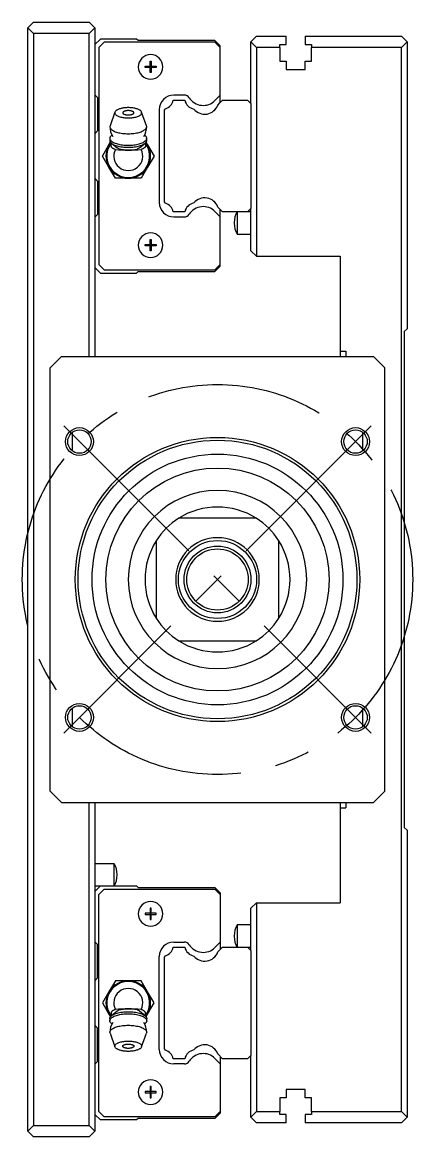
# Model space of a CAD drawing. Extents: x -10 to 944, y -339 to 120.
# Drawn here: x 873.9 to 943.9, y -100 to 100 of the extents above; entities that cross this region are included whole.
import ezdxf

# ---------------------------------------------------------------- set-up
doc = ezdxf.new("R2010")
doc.units = 0
doc.linetypes.add('CENTER', pattern=[50.8, 31.75, -6.35, 6.35, -6.35])
doc.layers.get('0').update_dxf_attribs({"linetype": 'CONTINUOUS'})
doc.layers.add('CENTER', color=1, linetype='CENTER')

msp = doc.modelspace()

# ---------------------------------------------------------------- linework, layer by layer
at = {"color": 7, "linetype": 'CONTINUOUS'}
for p, q in [((875.91, 100), (874.91, 99)), ((875.91, 100), (885.91, 100)), ((886.91, 99), (885.91, 100)), ((874.91, -99), (874.91, 99)), ((874.91, 99), (875.91, 98)), ((885.91, 98), (875.91, 98)), ((875.91, 98), (875.91, -98)), ((885.91, 98), (886.91, 99)), ((885.91, 40), (885.91, 98)), ((886.91, 99), (886.91, 40)), ((887.91, 97), (886.91, 96)), ((888.61, 96.45), (887.61, 95.45)), ((894.41, 97), (887.91, 97)), ((908.41, 96.45), (888.61, 96.45)), ((894.66, 96.75), (894.41, 97)), ((908.41, 96.75), (894.66, 96.75)), ((909.41, 95.75), (908.41, 96.75)), ((909.41, 95.45), (908.41, 96.45)), ((914.91, 96.5), (915.91, 97.5)), ((914.91, 85.4), (914.91, 96.5)), ((915.91, 95.5), (914.91, 96.5)), ((915.91, 97.5), (921.21, 97.5)), ((920.06, 96), (921.21, 96)), ((920.06, 95.5), (920.06, 96)), ((921.21, 96), (921.21, 97.5)), ((924.61, 97.5), (941.91, 97.5)), ((924.61, 97.5), (924.61, 96)), ((924.61, 96), (925.76, 96)), ((925.76, 96), (925.76, 95.5)), ((941.91, 97.5), (942.91, 96.5)), ((942.91, 96.5), (941.91, 95.5)), ((942.91, 96.5), (942.91, 45)), ((887.61, 95.45), (887.61, 56.55)), ((909.41, 95.45), (909.41, 95.75)), ((909.41, 86.92), (909.41, 95.45)), ((915.91, 95.5), (915.91, 58)), ((920.06, 95.5), (915.91, 95.5)), ((920.06, 95.5), (920.06, 93)), ((925.76, 93), (925.76, 95.5)), ((941.91, 95.5), (925.76, 95.5)), ((941.91, -95.5), (941.91, 95.5)), ((895.91, 92.1), (896.81, 92.1)), ((895.91, 91.9), (895.91, 92.1)), ((896.81, 92.1), (896.81, 93)), ((896.81, 93), (897.01, 93)), ((896.81, 92.1), (896.91, 92)), ((897.01, 92.1), (896.91, 92)), ((897.01, 93), (897.01, 92.1)), ((897.01, 92.1), (897.91, 92.1)), ((897.91, 92.1), (897.91, 91.9)), ((920.06, 93), (921.21, 93)), ((921.21, 93), (921.21, 91.5)), ((924.61, 93), (925.76, 93)), ((924.61, 91.5), (924.61, 93)), ((896.81, 91.9), (895.91, 91.9)), ((896.81, 91.9), (896.91, 92)), ((896.81, 91), (896.81, 91.9)), ((897.01, 91), (896.81, 91)), ((897.01, 91.9), (896.91, 92)), ((897.01, 91.9), (897.01, 91)), ((897.91, 91.9), (897.01, 91.9)), ((921.21, 91.5), (924.61, 91.5)), ((886.91, 87), (887.41, 86.5)), ((887.41, 86.5), (887.41, 80.5)), ((900.97, 86), (903.05, 86)), ((902.99, 86.93), (901.08, 86.93)), ((909.41, 86.92), (908.45, 85.95)), ((909.41, 85.6), (909.41, 86.92)), ((909.41, 85.6), (909.81, 86)), ((909.81, 86), (914.31, 86)), ((914.31, 86), (914.91, 85.4)), ((890.6, 84.02), (890.56, 83.95)), ((890.66, 84.08), (890.6, 84.02)), ((890.72, 84.14), (890.66, 84.08)), ((890.8, 84.2), (890.72, 84.14)), ((890.89, 84.25), (890.8, 84.2)), ((890.98, 84.31), (890.89, 84.25)), ((891.09, 84.36), (890.98, 84.31)), ((891.21, 84.41), (891.09, 84.36)), ((891.33, 84.45), (891.21, 84.41)), ((891.47, 84.49), (891.33, 84.45)), ((891.61, 84.53), (891.47, 84.49)), ((891.76, 84.57), (891.61, 84.53)), ((891.91, 84.6), (891.76, 84.57)), ((892.07, 84.62), (891.91, 84.6)), ((892.23, 84.64), (892.07, 84.62)), ((892.14, 84.01), (892.09, 83.98)), ((892.2, 84.03), (892.14, 84.01)), ((892.27, 84.05), (892.2, 84.03)), ((892.4, 84.66), (892.23, 84.64)), ((892.34, 84.07), (892.27, 84.05)), ((892.41, 84.09), (892.34, 84.07)), ((892.57, 84.67), (892.4, 84.66)), ((892.49, 84.11), (892.41, 84.09)), ((892.57, 84.12), (892.49, 84.11)), ((892.74, 84.68), (892.57, 84.67)), ((892.65, 84.13), (892.57, 84.12)), ((892.74, 84.14), (892.65, 84.13)), ((892.91, 84.68), (892.74, 84.68)), ((892.82, 84.14), (892.74, 84.14)), ((892.91, 84.14), (892.82, 84.14)), ((893.08, 84.68), (892.91, 84.68)), ((893, 84.14), (892.91, 84.14)), ((893.08, 84.14), (893, 84.14)), ((893.25, 84.67), (893.08, 84.68)), ((893.17, 84.13), (893.08, 84.14)), ((893.25, 84.12), (893.17, 84.13)), ((893.42, 84.66), (893.25, 84.67)), ((893.33, 84.11), (893.25, 84.12)), ((893.41, 84.09), (893.33, 84.11)), ((893.48, 84.07), (893.41, 84.09)), ((893.59, 84.64), (893.42, 84.66)), ((893.55, 84.05), (893.48, 84.07)), ((893.62, 84.03), (893.55, 84.05)), ((893.75, 84.62), (893.59, 84.64)), ((893.68, 84.01), (893.62, 84.03)), ((893.73, 83.98), (893.68, 84.01)), ((893.91, 84.6), (893.75, 84.62)), ((894.06, 84.57), (893.91, 84.6)), ((894.21, 84.53), (894.06, 84.57)), ((894.35, 84.49), (894.21, 84.53)), ((894.49, 84.45), (894.35, 84.49)), ((894.61, 84.41), (894.49, 84.45)), ((894.73, 84.36), (894.61, 84.41)), ((894.84, 84.31), (894.73, 84.36)), ((894.93, 84.25), (894.84, 84.31)), ((895.02, 84.2), (894.93, 84.25)), ((895.1, 84.14), (895.02, 84.2)), ((895.16, 84.08), (895.1, 84.14)), ((895.22, 84.02), (895.16, 84.08)), ((895.26, 83.95), (895.22, 84.02)), ((898.48, 84.33), (898.48, 67.67)), ((899.41, 84.2), (899.57, 84.48)), ((899.41, 67.8), (899.41, 84.2)), ((908.96, 85.15), (909.41, 85.6)), ((914.91, 85.4), (914.91, 66.6)), ((890.53, 83.89), (889.64, 81.44)), ((890.53, 83.89), (890.51, 83.81)), ((890.51, 83.81), (890.51, 83.73)), ((890.51, 83.73), (890.53, 83.65)), ((890.56, 83.95), (890.53, 83.89)), ((890.53, 83.65), (890.56, 83.58)), ((890.56, 83.58), (890.61, 83.5)), ((890.61, 83.5), (890.68, 83.42)), ((890.68, 83.42), (890.76, 83.35)), ((890.76, 83.35), (890.86, 83.28)), ((890.86, 83.28), (890.97, 83.22)), ((890.97, 83.22), (891.1, 83.16)), ((891.1, 83.16), (891.24, 83.1)), ((891.24, 83.1), (891.39, 83.05)), ((891.39, 83.05), (891.56, 83)), ((891.56, 83), (891.73, 82.96)), ((891.73, 82.96), (891.92, 82.92)), ((891.93, 83.83), (891.91, 83.79)), ((891.91, 83.79), (891.91, 83.76)), ((891.91, 83.76), (891.91, 83.73)), ((891.91, 83.73), (891.93, 83.69)), ((891.92, 82.92), (892.11, 82.9)), ((891.94, 83.86), (891.93, 83.83)), ((891.93, 83.69), (891.94, 83.66)), ((891.97, 83.89), (891.94, 83.86)), ((891.94, 83.66), (891.97, 83.63)), ((892, 83.92), (891.97, 83.89)), ((891.97, 83.63), (892, 83.6)), ((892.04, 83.95), (892, 83.92)), ((892, 83.6), (892.04, 83.57)), ((892.09, 83.98), (892.04, 83.95)), ((892.04, 83.57), (892.09, 83.54)), ((892.09, 83.54), (892.14, 83.51)), ((892.11, 82.9), (892.3, 82.87)), ((892.14, 83.51), (892.2, 83.49)), ((892.2, 83.49), (892.27, 83.47)), ((892.27, 83.47), (892.34, 83.45)), ((892.3, 82.87), (892.5, 82.86)), ((892.34, 83.45), (892.41, 83.43)), ((892.41, 83.43), (892.49, 83.41)), ((892.49, 83.41), (892.57, 83.4)), ((892.5, 82.86), (892.71, 82.85)), ((892.57, 83.4), (892.65, 83.39)), ((892.65, 83.39), (892.74, 83.38)), ((892.71, 82.85), (892.91, 82.84)), ((892.74, 83.38), (892.82, 83.38)), ((892.82, 83.38), (892.91, 83.38)), ((892.91, 83.38), (893, 83.38)), ((892.91, 82.84), (893.11, 82.85)), ((893, 83.38), (893.08, 83.38)), ((893.08, 83.38), (893.17, 83.39)), ((893.11, 82.85), (893.32, 82.86)), ((893.17, 83.39), (893.25, 83.4)), ((893.25, 83.4), (893.33, 83.41)), ((893.32, 82.86), (893.52, 82.87)), ((893.33, 83.41), (893.41, 83.43)), ((893.41, 83.43), (893.48, 83.45)), ((893.48, 83.45), (893.55, 83.47)), ((893.52, 82.87), (893.71, 82.9)), ((893.55, 83.47), (893.62, 83.49)), ((893.62, 83.49), (893.68, 83.51)), ((893.68, 83.51), (893.73, 83.54)), ((893.71, 82.9), (893.9, 82.92)), ((893.78, 83.95), (893.73, 83.98)), ((893.73, 83.54), (893.78, 83.57)), ((893.82, 83.92), (893.78, 83.95)), ((893.78, 83.57), (893.82, 83.6)), ((893.85, 83.89), (893.82, 83.92)), ((893.82, 83.6), (893.85, 83.63)), ((893.88, 83.86), (893.85, 83.89)), ((893.85, 83.63), (893.88, 83.66)), ((893.89, 83.83), (893.88, 83.86)), ((893.88, 83.66), (893.89, 83.69)), ((893.91, 83.79), (893.89, 83.83)), ((893.89, 83.69), (893.91, 83.73)), ((893.9, 82.92), (894.09, 82.96)), ((893.91, 83.76), (893.91, 83.79)), ((893.91, 83.73), (893.91, 83.76)), ((894.09, 82.96), (894.26, 83)), ((894.26, 83), (894.43, 83.05)), ((894.43, 83.05), (894.58, 83.1)), ((894.58, 83.1), (894.72, 83.16)), ((894.72, 83.16), (894.85, 83.22)), ((894.85, 83.22), (894.96, 83.28)), ((894.96, 83.28), (895.06, 83.35)), ((895.06, 83.35), (895.14, 83.42)), ((895.14, 83.42), (895.21, 83.5)), ((895.21, 83.5), (895.26, 83.58)), ((895.29, 83.89), (895.26, 83.95)), ((895.26, 83.58), (895.29, 83.65)), ((895.31, 83.81), (895.29, 83.89)), ((896.18, 81.44), (895.29, 83.89)), ((895.29, 83.65), (895.31, 83.73)), ((895.31, 83.73), (895.31, 83.81)), ((887.41, 80.5), (886.91, 80)), ((889.64, 81.44), (889.61, 81.27)), ((889.61, 81.27), (889.62, 81.17)), ((889.62, 81.17), (889.65, 81.07)), ((889.65, 81.07), (889.7, 80.97)), ((889.7, 80.97), (889.77, 80.88)), ((889.77, 80.88), (889.86, 80.78)), ((889.86, 80.78), (889.97, 80.69)), ((889.97, 80.69), (890.1, 80.61)), ((890.1, 80.61), (890.24, 80.52)), ((890.24, 80.52), (890.4, 80.45)), ((890.4, 80.45), (890.58, 80.37)), ((890.58, 80.37), (890.77, 80.31)), ((890.77, 80.31), (890.97, 80.24)), ((890.97, 80.24), (891.19, 80.19)), ((891.19, 80.19), (891.41, 80.14)), ((891.41, 80.14), (891.65, 80.1)), ((891.65, 80.1), (891.89, 80.07)), ((891.89, 80.07), (892.14, 80.04)), ((892.14, 80.04), (892.39, 80.02)), ((892.39, 80.02), (892.65, 80.01)), ((892.65, 80.01), (892.91, 80)), ((892.91, 80), (893.17, 80.01)), ((893.17, 80.01), (893.43, 80.02)), ((893.43, 80.02), (893.68, 80.04)), ((893.68, 80.04), (893.93, 80.07)), ((893.93, 80.07), (894.17, 80.1)), ((894.17, 80.1), (894.41, 80.14)), ((894.41, 80.14), (894.63, 80.19)), ((894.63, 80.19), (894.85, 80.24)), ((894.85, 80.24), (895.05, 80.31)), ((895.05, 80.31), (895.24, 80.37)), ((895.24, 80.37), (895.42, 80.45)), ((895.42, 80.45), (895.58, 80.52)), ((895.58, 80.52), (895.72, 80.61)), ((895.72, 80.61), (895.85, 80.69)), ((895.85, 80.69), (895.96, 80.78)), ((895.96, 80.78), (896.05, 80.88)), ((896.05, 80.88), (896.12, 80.97)), ((896.12, 80.97), (896.17, 81.07)), ((896.17, 81.07), (896.2, 81.17)), ((896.21, 81.27), (896.18, 81.44)), ((896.2, 81.17), (896.21, 81.27)), ((889.45, 78), (889.73, 78.49)), ((889.63, 79.33), (889.61, 79.26)), ((889.61, 79.26), (889.61, 79.19)), ((889.61, 79.19), (889.62, 79.09)), ((889.61, 79.19), (889.61, 78.82)), ((889.61, 78.82), (889.61, 78.75)), ((889.61, 78.75), (889.63, 78.69)), ((889.62, 79.09), (889.65, 78.99)), ((889.65, 79.39), (889.63, 79.33)), ((889.63, 78.69), (889.65, 78.62)), ((889.68, 79.46), (889.65, 79.39)), ((889.65, 78.99), (889.7, 78.9)), ((889.65, 78.62), (889.68, 78.55)), ((889.73, 79.52), (889.68, 79.46)), ((889.68, 78.55), (889.73, 78.49)), ((889.7, 78.9), (889.77, 78.8)), ((889.78, 79.59), (889.73, 79.52)), ((889.73, 78.49), (889.78, 78.42)), ((889.77, 78.8), (889.86, 78.71)), ((889.84, 79.65), (889.78, 79.59)), ((889.78, 78.42), (889.84, 78.36)), ((889.82, 77.98), (889.83, 78.05)), ((889.83, 78.05), (889.85, 78.12)), ((889.91, 79.71), (889.84, 79.65)), ((889.84, 78.36), (889.91, 78.3)), ((889.85, 78.12), (889.87, 78.2)), ((889.86, 78.71), (889.97, 78.62)), ((889.87, 78.2), (889.9, 78.27)), ((889.9, 78.27), (889.91, 78.29)), ((889.97, 79.77), (889.91, 79.71)), ((889.91, 78.3), (890.03, 78.21)), ((889.91, 78.3), (890.9, 77.46)), ((889.97, 78.62), (890.1, 78.53)), ((890.03, 78.21), (890.17, 78.12)), ((890.1, 78.53), (890.24, 78.45)), ((890.17, 78.12), (890.33, 78.03)), ((890.24, 78.45), (890.4, 78.37)), ((890.33, 78.03), (890.5, 77.96)), ((890.4, 78.37), (890.58, 78.3)), ((890.58, 78.3), (890.77, 78.23)), ((890.77, 78.23), (890.97, 78.17)), ((890.97, 78.17), (891.19, 78.11)), ((891.19, 78.11), (891.41, 78.07)), ((891.41, 78.07), (891.65, 78.02)), ((891.65, 78.02), (891.89, 77.99)), ((893.93, 77.99), (894.17, 78.02)), ((894.17, 78.02), (894.41, 78.07)), ((894.41, 78.07), (894.63, 78.11)), ((894.63, 78.11), (894.85, 78.17)), ((894.85, 78.17), (895.05, 78.23)), ((894.92, 77.46), (895.91, 78.3)), ((895.05, 78.23), (895.24, 78.3)), ((895.24, 78.3), (895.42, 78.37)), ((895.32, 77.96), (895.49, 78.03)), ((895.42, 78.37), (895.58, 78.45)), ((895.49, 78.03), (895.65, 78.12)), ((895.58, 78.45), (895.72, 78.53)), ((895.65, 78.12), (895.79, 78.21)), ((895.72, 78.53), (895.85, 78.62)), ((895.79, 78.21), (895.91, 78.3)), ((895.91, 79.71), (895.85, 79.77)), ((895.85, 78.62), (895.96, 78.71)), ((895.98, 79.65), (895.91, 79.71)), ((895.91, 78.3), (895.98, 78.36)), ((895.91, 78.29), (895.92, 78.27)), ((895.92, 78.27), (895.95, 78.2)), ((895.95, 78.2), (895.97, 78.12)), ((895.96, 78.71), (896.05, 78.8)), ((895.97, 78.12), (895.99, 78.05)), ((896.04, 79.59), (895.98, 79.65)), ((895.98, 78.36), (896.04, 78.42)), ((895.99, 78.05), (896, 77.98)), ((896.09, 79.52), (896.04, 79.59)), ((896.04, 78.42), (896.09, 78.49)), ((896.05, 78.8), (896.12, 78.9)), ((896.14, 79.46), (896.09, 79.52)), ((896.09, 78.49), (896.14, 78.55)), ((896.09, 78.49), (896.37, 78)), ((896.12, 78.9), (896.17, 78.99)), ((896.17, 79.39), (896.14, 79.46)), ((896.14, 78.55), (896.17, 78.62)), ((896.19, 79.33), (896.17, 79.39)), ((896.17, 78.99), (896.2, 79.09)), ((896.17, 78.62), (896.19, 78.69)), ((896.21, 79.26), (896.19, 79.33)), ((896.19, 78.69), (896.21, 78.75)), ((896.2, 79.09), (896.21, 79.19)), ((896.21, 79.19), (896.21, 79.26)), ((896.21, 78.82), (896.21, 79.19)), ((896.21, 78.75), (896.21, 78.82)), ((888.29, 76), (889.45, 78)), ((889.82, 77.91), (889.82, 77.98)), ((889.83, 77.84), (889.82, 77.91)), ((889.84, 77.78), (889.83, 77.84)), ((889.85, 77.72), (889.84, 77.78)), ((889.88, 77.66), (889.85, 77.72)), ((889.91, 77.61), (889.88, 77.66)), ((889.94, 77.55), (889.91, 77.61)), ((889.99, 77.5), (889.94, 77.55)), ((890.03, 77.46), (889.99, 77.5)), ((890.09, 77.41), (890.03, 77.46)), ((890.15, 77.36), (890.09, 77.41)), ((890.23, 77.32), (890.15, 77.36)), ((890.31, 77.28), (890.23, 77.32)), ((890.4, 77.24), (890.31, 77.28)), ((890.5, 77.21), (890.4, 77.24)), ((890.5, 77.96), (890.7, 77.88)), ((890.59, 77.18), (890.5, 77.21)), ((890.7, 77.88), (890.9, 77.82)), ((890.9, 77.82), (891.12, 77.76)), ((891.07, 77.35), (890.9, 77.46)), ((891.27, 77.27), (891.07, 77.35)), ((891.12, 77.76), (891.36, 77.71)), ((891.36, 77.71), (891.6, 77.66)), ((891.6, 77.66), (891.85, 77.63)), ((891.85, 77.63), (892.11, 77.6)), ((891.89, 77.99), (892.14, 77.96)), ((892.11, 77.6), (892.37, 77.58)), ((892.14, 77.96), (892.39, 77.94)), ((892.37, 77.58), (892.64, 77.56)), ((892.39, 77.94), (892.65, 77.93)), ((892.64, 77.56), (892.91, 77.56)), ((892.65, 77.93), (892.91, 77.93)), ((892.91, 77.93), (893.17, 77.93)), ((892.91, 77.56), (893.18, 77.56)), ((893.17, 77.93), (893.43, 77.94)), ((893.18, 77.56), (893.45, 77.58)), ((893.43, 77.94), (893.68, 77.96)), ((893.45, 77.58), (893.71, 77.6)), ((893.68, 77.96), (893.93, 77.99)), ((893.71, 77.6), (893.97, 77.63)), ((893.97, 77.63), (894.22, 77.66)), ((894.22, 77.66), (894.46, 77.71)), ((894.46, 77.71), (894.7, 77.76)), ((894.69, 77.32), (894.48, 77.25)), ((894.92, 77.46), (894.69, 77.32)), ((894.7, 77.76), (894.92, 77.82)), ((894.92, 77.82), (895.12, 77.88)), ((895.12, 77.88), (895.32, 77.96)), ((895.32, 77.21), (895.23, 77.18)), ((895.42, 77.24), (895.32, 77.21)), ((895.51, 77.28), (895.42, 77.24)), ((895.59, 77.32), (895.51, 77.28)), ((895.66, 77.36), (895.59, 77.32)), ((895.73, 77.41), (895.66, 77.36)), ((895.79, 77.46), (895.73, 77.41)), ((895.83, 77.5), (895.79, 77.46)), ((895.88, 77.55), (895.83, 77.5)), ((895.91, 77.61), (895.88, 77.55)), ((895.94, 77.66), (895.91, 77.61)), ((895.97, 77.72), (895.94, 77.66)), ((895.98, 77.78), (895.97, 77.72)), ((895.99, 77.84), (895.98, 77.78)), ((896, 77.91), (895.99, 77.84)), ((896, 77.98), (896, 77.91)), ((896.37, 78), (897.53, 76)), ((889.45, 74), (888.29, 76)), ((897.53, 76), (896.37, 74)), ((890.6, 72), (889.45, 74)), ((896.37, 74), (895.22, 72)), ((886.91, 72), (887.41, 71.5)), ((887.41, 71.5), (887.41, 65.5)), ((892.91, 72), (890.6, 72)), ((895.22, 72), (892.91, 72)), ((899.57, 67.52), (899.41, 67.8)), ((903.05, 66), (900.97, 66)), ((908.45, 66.05), (909.41, 65.08)), ((909.81, 66), (908.96, 66.85)), ((909.41, 65.08), (909.41, 66.4)), ((914.31, 66), (909.81, 66)), ((912.41, 66), (912.41, 62)), ((914.91, 66.6), (914.31, 66)), ((914.91, 66), (914.31, 66)), ((914.91, 59), (914.91, 66.6)), ((887.41, 65.5), (886.91, 65)), ((901.08, 65.07), (902.99, 65.07)), ((909.41, 56.55), (909.41, 65.08)), ((911.91, 64.06), (911.91, 63.94)), ((912.41, 62), (914.91, 62)), ((895.91, 59.9), (895.91, 60.1)), ((895.91, 60.1), (896.81, 60.1)), ((896.81, 60.1), (896.81, 61)), ((896.81, 61), (897.01, 61)), ((896.81, 60.1), (896.91, 60)), ((897.01, 60.1), (896.91, 60)), ((897.01, 61), (897.01, 60.1)), ((897.01, 60.1), (897.91, 60.1)), ((897.91, 60.1), (897.91, 59.9)), ((896.81, 59.9), (895.91, 59.9)), ((896.81, 59.9), (896.91, 60)), ((896.81, 59), (896.81, 59.9)), ((897.01, 59), (896.81, 59)), ((897.01, 59.9), (896.91, 60)), ((897.91, 59.9), (897.01, 59.9)), ((897.01, 59.9), (897.01, 59)), ((914.91, 59), (915.91, 58)), ((915.91, 58), (930.91, 58)), ((930.91, 58), (930.91, 41)), ((887.61, 56.55), (888.61, 55.55)), ((908.41, 55.55), (909.41, 56.55)), ((908.41, 55.25), (909.41, 56.25)), ((909.41, 56.25), (909.41, 56.55)), ((886.91, 56), (887.91, 55)), ((887.91, 55), (894.41, 55)), ((888.61, 55.55), (908.41, 55.55)), ((894.41, 55), (894.66, 55.25)), ((894.66, 55.25), (908.41, 55.25)), ((942.41, 44.5), (942.91, 45)), ((942.41, 44.5), (942.41, -44.5)), ((880.91, 40), (878.91, 38)), ((880.91, 40), (936.91, 40)), ((930.91, 41), (930.91, 40)), ((930.91, 41), (931.91, 41)), ((931.91, 41), (931.91, 40)), ((938.91, 38), (936.91, 40)), ((878.91, -38), (878.91, 38)), ((938.91, -38), (938.91, 38)), ((882.91, 23.06), (882.91, 26.44)), ((934.91, 26.44), (934.91, 23.06)), ((915.84, 11), (901.98, 11)), ((897.91, 6.93), (897.91, -6.93)), ((919.91, -6.93), (919.91, 6.93)), ((901.98, -11), (915.84, -11)), ((882.91, -26.44), (882.91, -23.06)), ((934.91, -23.06), (934.91, -26.44)), ((878.91, -38), (880.91, -40)), ((936.91, -40), (938.91, -38)), ((880.91, -40), (936.91, -40)), ((885.91, -98), (885.91, -40)), ((886.91, -40), (886.91, -99)), ((930.91, -40), (930.91, -41)), ((931.91, -40), (931.91, -41)), ((930.91, -41), (931.91, -41)), ((930.91, -41), (930.91, -58)), ((942.91, -45), (942.41, -44.5)), ((942.91, -45), (942.91, -96.5)), ((890.41, -51), (886.91, -51)), ((890.41, -53), (890.41, -51)), ((890.41, -55), (890.41, -53)), ((890.91, -53.06), (890.91, -52.94)), ((886.91, -55), (887.91, -55)), ((886.91, -56), (887.91, -55)), ((887.61, -56.55), (888.61, -55.55)), ((887.91, -55), (894.41, -55)), ((888.61, -55.55), (908.41, -55.55)), ((894.41, -55), (894.66, -55.25)), ((894.66, -55.25), (908.41, -55.25)), ((908.41, -55.25), (909.41, -56.25)), ((908.41, -55.55), (909.41, -56.55)), ((887.61, -95.45), (887.61, -56.55)), ((909.41, -56.25), (909.41, -56.55)), ((909.41, -56.55), (909.41, -65.08)), ((915.91, -58), (914.91, -59)), ((915.91, -58), (930.91, -58)), ((915.91, -58), (915.91, -95.5)), ((896.81, -59.9), (895.91, -59.9)), ((895.91, -59.9), (895.91, -60.1)), ((896.81, -59), (896.81, -59.9)), ((897.01, -59), (896.81, -59)), ((896.81, -59.9), (896.91, -60)), ((896.81, -60.1), (896.91, -60)), ((897.01, -59.9), (896.91, -60)), ((897.01, -60.1), (896.91, -60)), ((897.01, -59.9), (897.01, -59)), ((897.91, -59.9), (897.01, -59.9)), ((897.91, -60.1), (897.91, -59.9)), ((914.91, -66.6), (914.91, -59)), ((895.91, -60.1), (896.81, -60.1)), ((896.81, -60.1), (896.81, -61)), ((896.81, -61), (897.01, -61)), ((897.01, -60.1), (897.91, -60.1)), ((897.01, -61), (897.01, -60.1)), ((914.91, -62), (912.41, -62)), ((912.41, -62), (912.41, -66)), ((911.91, -63.94), (911.91, -64.06)), ((887.41, -65.5), (886.91, -65)), ((887.41, -71.5), (887.41, -65.5)), ((900.97, -66), (903.05, -66)), ((901.08, -65.07), (902.99, -65.07)), ((908.45, -66.05), (909.41, -65.08)), ((909.41, -65.08), (909.41, -66.4)), ((909.41, -66.4), (909.81, -66)), ((909.81, -66), (914.31, -66)), ((914.31, -66), (914.91, -66)), ((914.31, -66), (914.91, -66.6)), ((898.48, -84.33), (898.48, -67.67)), ((899.41, -67.8), (899.57, -67.52)), ((899.41, -84.2), (899.41, -67.8)), ((908.96, -66.85), (909.41, -66.4)), ((914.91, -66.6), (914.91, -85.4)), ((886.91, -72), (887.41, -71.5)), ((890.6, -72), (889.45, -74)), ((892.91, -72), (890.6, -72)), ((895.22, -72), (892.91, -72)), ((896.37, -74), (895.22, -72)), ((889.45, -74), (888.29, -76)), ((897.53, -76), (896.37, -74)), ((888.29, -76), (889.45, -78)), ((896.37, -78), (897.53, -76)), ((889.45, -78), (889.73, -78.49)), ((889.83, -77.85), (889.82, -77.91)), ((889.82, -77.91), (889.82, -77.98)), ((889.82, -77.98), (889.83, -78.05)), ((889.84, -77.78), (889.83, -77.85)), ((889.85, -77.72), (889.84, -77.78)), ((889.88, -77.66), (889.85, -77.72)), ((889.91, -77.61), (889.88, -77.66)), ((890.9, -77.46), (889.91, -78.3)), ((889.94, -77.55), (889.91, -77.61)), ((889.98, -77.5), (889.94, -77.55)), ((890.03, -77.46), (889.98, -77.5)), ((890.09, -77.41), (890.03, -77.46)), ((890.15, -77.36), (890.09, -77.41)), ((890.23, -77.32), (890.15, -77.36)), ((890.31, -77.28), (890.23, -77.32)), ((890.4, -77.24), (890.31, -77.28)), ((890.33, -78.03), (890.5, -77.96)), ((890.49, -77.21), (890.4, -77.24)), ((890.59, -77.18), (890.49, -77.21)), ((890.5, -77.96), (890.7, -77.88)), ((890.7, -77.88), (890.9, -77.82)), ((891.02, -77.38), (890.9, -77.46)), ((890.9, -77.82), (891.12, -77.76)), ((891.21, -77.29), (891.02, -77.38)), ((891.12, -77.76), (891.36, -77.71)), ((891.36, -77.71), (891.6, -77.66)), ((891.6, -77.66), (891.85, -77.63)), ((891.65, -78.02), (891.89, -77.99)), ((891.85, -77.63), (892.11, -77.6)), ((891.89, -77.99), (892.14, -77.96)), ((892.11, -77.6), (892.37, -77.58)), ((892.14, -77.96), (892.39, -77.94)), ((892.37, -77.58), (892.64, -77.56)), ((892.39, -77.94), (892.65, -77.93)), ((892.64, -77.56), (892.91, -77.56)), ((892.65, -77.93), (892.91, -77.93)), ((892.91, -77.56), (893.18, -77.56)), ((892.91, -77.93), (893.17, -77.93)), ((893.17, -77.93), (893.43, -77.94)), ((893.18, -77.56), (893.45, -77.58)), ((893.43, -77.94), (893.68, -77.96)), ((893.45, -77.58), (893.71, -77.6)), ((893.68, -77.96), (893.93, -77.99)), ((893.71, -77.6), (893.97, -77.63)), ((893.93, -77.99), (894.17, -78.02)), ((893.97, -77.63), (894.22, -77.66)), ((894.22, -77.66), (894.46, -77.71)), ((894.46, -77.71), (894.7, -77.76)), ((894.74, -77.34), (894.51, -77.26)), ((894.7, -77.76), (894.92, -77.82)), ((894.92, -77.46), (894.74, -77.34)), ((895.91, -78.3), (894.92, -77.46)), ((894.92, -77.82), (895.12, -77.88)), ((895.12, -77.88), (895.32, -77.96)), ((895.33, -77.21), (895.23, -77.18)), ((895.32, -77.96), (895.49, -78.03)), ((895.42, -77.24), (895.33, -77.21)), ((895.51, -77.28), (895.42, -77.24)), ((895.59, -77.32), (895.51, -77.28)), ((895.67, -77.36), (895.59, -77.32)), ((895.73, -77.41), (895.67, -77.36)), ((895.79, -77.46), (895.73, -77.41)), ((895.83, -77.5), (895.79, -77.46)), ((895.88, -77.55), (895.83, -77.5)), ((895.91, -77.61), (895.88, -77.55)), ((895.94, -77.66), (895.91, -77.61)), ((895.97, -77.72), (895.94, -77.66)), ((895.98, -77.78), (895.97, -77.72)), ((895.99, -77.84), (895.98, -77.78)), ((896, -77.91), (895.99, -77.84)), ((895.99, -78.05), (896, -77.98)), ((896, -77.98), (896, -77.91)), ((896.09, -78.49), (896.37, -78)), ((887.41, -80.5), (886.91, -80)), ((889.61, -78.75), (889.63, -78.69)), ((889.61, -78.82), (889.61, -78.75)), ((889.61, -78.82), (889.61, -79.19)), ((889.61, -79.19), (889.62, -79.09)), ((889.61, -79.26), (889.61, -79.19)), ((889.63, -79.33), (889.61, -79.26)), ((889.62, -79.09), (889.65, -78.99)), ((889.63, -78.69), (889.65, -78.62)), ((889.65, -79.39), (889.63, -79.33)), ((889.65, -78.62), (889.68, -78.55)), ((889.65, -78.99), (889.7, -78.9)), ((889.68, -79.46), (889.65, -79.39)), ((889.68, -78.55), (889.73, -78.49)), ((889.73, -79.52), (889.68, -79.46)), ((889.7, -78.9), (889.77, -78.8)), ((889.73, -78.49), (889.78, -78.42)), ((889.78, -79.59), (889.73, -79.52)), ((889.77, -78.8), (889.86, -78.71)), ((889.78, -78.42), (889.84, -78.36)), ((889.84, -79.65), (889.78, -79.59)), ((889.83, -78.05), (889.85, -78.12)), ((889.84, -78.36), (889.91, -78.3)), ((889.91, -79.71), (889.84, -79.65)), ((889.85, -78.12), (889.87, -78.2)), ((889.86, -78.71), (889.97, -78.62)), ((889.87, -78.2), (889.9, -78.27)), ((889.9, -78.27), (889.91, -78.29)), ((889.91, -78.3), (890.03, -78.21)), ((889.91, -79.71), (889.97, -79.77)), ((889.97, -78.62), (890.1, -78.53)), ((890.03, -78.21), (890.17, -78.12)), ((890.1, -78.53), (890.24, -78.45)), ((890.17, -78.12), (890.33, -78.03)), ((890.24, -78.45), (890.4, -78.37)), ((890.4, -78.37), (890.58, -78.3)), ((890.58, -78.3), (890.77, -78.23)), ((890.77, -78.23), (890.97, -78.17)), ((890.97, -78.17), (891.19, -78.11)), ((891.19, -78.11), (891.41, -78.07)), ((891.41, -78.07), (891.65, -78.02)), ((894.17, -78.02), (894.41, -78.07)), ((894.41, -78.07), (894.63, -78.11)), ((894.63, -78.11), (894.85, -78.17)), ((894.85, -78.17), (895.05, -78.23)), ((895.05, -78.23), (895.24, -78.3)), ((895.24, -78.3), (895.42, -78.37)), ((895.42, -78.37), (895.58, -78.45)), ((895.49, -78.03), (895.65, -78.12)), ((895.58, -78.45), (895.72, -78.53)), ((895.65, -78.12), (895.79, -78.21)), ((895.72, -78.53), (895.85, -78.62)), ((895.79, -78.21), (895.91, -78.3)), ((895.85, -78.62), (895.96, -78.71)), ((895.85, -79.77), (895.91, -79.71)), ((895.91, -78.29), (895.92, -78.27)), ((895.91, -78.3), (895.98, -78.36)), ((895.98, -79.65), (895.91, -79.71)), ((895.92, -78.27), (895.95, -78.2)), ((895.95, -78.2), (895.97, -78.12)), ((895.96, -78.71), (896.05, -78.8)), ((895.97, -78.12), (895.99, -78.05)), ((895.98, -78.36), (896.04, -78.42)), ((896.04, -79.59), (895.98, -79.65)), ((896.04, -78.42), (896.09, -78.49)), ((896.09, -79.52), (896.04, -79.59)), ((896.05, -78.8), (896.12, -78.9)), ((896.09, -78.49), (896.14, -78.55)), ((896.14, -79.46), (896.09, -79.52)), ((896.12, -78.9), (896.17, -78.99)), ((896.14, -78.55), (896.17, -78.62)), ((896.17, -79.39), (896.14, -79.46)), ((896.17, -78.62), (896.19, -78.69)), ((896.17, -78.99), (896.2, -79.09)), ((896.19, -79.33), (896.17, -79.39)), ((896.19, -78.69), (896.21, -78.75)), ((896.21, -79.26), (896.19, -79.33)), ((896.2, -79.09), (896.21, -79.19)), ((896.21, -78.75), (896.21, -78.82)), ((896.21, -79.19), (896.21, -78.82)), ((896.21, -79.19), (896.21, -79.26)), ((887.41, -86.5), (887.41, -80.5)), ((889.61, -81.27), (889.62, -81.17)), ((889.64, -81.44), (889.61, -81.27)), ((889.62, -81.17), (889.65, -81.07)), ((889.64, -81.44), (890.53, -83.89)), ((889.65, -81.07), (889.7, -80.97)), ((889.7, -80.97), (889.77, -80.88)), ((889.77, -80.88), (889.86, -80.78)), ((889.86, -80.78), (889.97, -80.69)), ((889.97, -80.69), (890.1, -80.61)), ((890.1, -80.61), (890.24, -80.52)), ((890.24, -80.52), (890.4, -80.45)), ((890.4, -80.45), (890.58, -80.37)), ((890.58, -80.37), (890.77, -80.31)), ((890.77, -80.31), (890.97, -80.24)), ((890.97, -80.24), (891.19, -80.19)), ((891.19, -80.19), (891.41, -80.14)), ((891.41, -80.14), (891.65, -80.1)), ((891.65, -80.1), (891.89, -80.07)), ((891.89, -80.07), (892.14, -80.04)), ((892.14, -80.04), (892.39, -80.02)), ((892.39, -80.02), (892.65, -80.01)), ((892.65, -80.01), (892.91, -80)), ((892.91, -80), (893.17, -80.01)), ((893.17, -80.01), (893.43, -80.02)), ((893.43, -80.02), (893.68, -80.04)), ((893.68, -80.04), (893.93, -80.07)), ((893.93, -80.07), (894.17, -80.1)), ((894.17, -80.1), (894.41, -80.14)), ((894.41, -80.14), (894.63, -80.19)), ((894.63, -80.19), (894.85, -80.24)), ((894.85, -80.24), (895.05, -80.31)), ((895.05, -80.31), (895.24, -80.37)), ((895.24, -80.37), (895.42, -80.45)), ((895.29, -83.89), (896.18, -81.44)), ((895.42, -80.45), (895.58, -80.52)), ((895.58, -80.52), (895.72, -80.61)), ((895.72, -80.61), (895.85, -80.69)), ((895.85, -80.69), (895.96, -80.78)), ((895.96, -80.78), (896.05, -80.88)), ((896.05, -80.88), (896.12, -80.97)), ((896.12, -80.97), (896.17, -81.07)), ((896.17, -81.07), (896.2, -81.17)), ((896.21, -81.3), (896.18, -81.44)), ((896.2, -81.17), (896.21, -81.27)), ((896.21, -81.27), (896.21, -81.3)), ((890.51, -83.73), (890.53, -83.65)), ((890.51, -83.81), (890.51, -83.73)), ((890.53, -83.89), (890.51, -83.81)), ((890.53, -83.65), (890.56, -83.58)), ((890.56, -83.95), (890.53, -83.89)), ((890.56, -83.58), (890.61, -83.5)), ((890.6, -84.02), (890.56, -83.95)), ((890.61, -83.5), (890.68, -83.42)), ((890.68, -83.42), (890.76, -83.35)), ((890.76, -83.35), (890.86, -83.28)), ((890.86, -83.28), (890.97, -83.22)), ((890.97, -83.22), (891.1, -83.16)), ((891.1, -83.16), (891.24, -83.1)), ((891.24, -83.1), (891.39, -83.05)), ((891.39, -83.05), (891.56, -83)), ((891.56, -83), (891.73, -82.96)), ((891.73, -82.96), (891.92, -82.92)), ((891.91, -83.73), (891.93, -83.69)), ((891.91, -83.76), (891.91, -83.73)), ((891.91, -83.79), (891.91, -83.76)), ((891.93, -83.83), (891.91, -83.79)), ((891.92, -82.92), (892.11, -82.9)), ((891.93, -83.69), (891.94, -83.66)), ((891.94, -83.86), (891.93, -83.83)), ((891.94, -83.66), (891.97, -83.63)), ((891.97, -83.89), (891.94, -83.86)), ((891.97, -83.63), (892, -83.6)), ((892, -83.92), (891.97, -83.89)), ((892, -83.6), (892.04, -83.57)), ((892.04, -83.95), (892, -83.92)), ((892.04, -83.57), (892.09, -83.54)), ((892.09, -83.98), (892.04, -83.95)), ((892.09, -83.54), (892.14, -83.51)), ((892.14, -84.01), (892.09, -83.98)), ((892.11, -82.9), (892.3, -82.87)), ((892.14, -83.51), (892.2, -83.49)), ((892.2, -83.49), (892.27, -83.47)), ((892.27, -83.47), (892.34, -83.45)), ((892.3, -82.87), (892.5, -82.86)), ((892.34, -83.45), (892.41, -83.43)), ((892.41, -83.43), (892.49, -83.41)), ((892.49, -83.41), (892.57, -83.4)), ((892.5, -82.86), (892.71, -82.85)), ((892.57, -83.4), (892.65, -83.39)), ((892.65, -83.39), (892.74, -83.38)), ((892.71, -82.85), (892.91, -82.84)), ((892.74, -83.38), (892.82, -83.38)), ((892.82, -83.38), (892.91, -83.38)), ((892.91, -82.84), (893.11, -82.85)), ((892.91, -83.38), (893, -83.38)), ((893, -83.38), (893.08, -83.38)), ((893.08, -83.38), (893.17, -83.39)), ((893.11, -82.85), (893.32, -82.86)), ((893.17, -83.39), (893.25, -83.4)), ((893.25, -83.4), (893.33, -83.41)), ((893.32, -82.86), (893.52, -82.87)), ((893.33, -83.41), (893.41, -83.43)), ((893.41, -83.43), (893.48, -83.45)), ((893.48, -83.45), (893.55, -83.47)), ((893.52, -82.87), (893.71, -82.9)), ((893.55, -83.47), (893.62, -83.49)), ((893.62, -83.49), (893.68, -83.51)), ((893.68, -83.51), (893.73, -83.54)), ((893.73, -83.98), (893.68, -84.01)), ((893.71, -82.9), (893.9, -82.92)), ((893.73, -83.54), (893.78, -83.57)), ((893.78, -83.95), (893.73, -83.98)), ((893.78, -83.57), (893.82, -83.6)), ((893.82, -83.92), (893.78, -83.95)), ((893.82, -83.6), (893.85, -83.63)), ((893.85, -83.89), (893.82, -83.92)), ((893.85, -83.63), (893.88, -83.66)), ((893.88, -83.86), (893.85, -83.89)), ((893.88, -83.66), (893.89, -83.69)), ((893.89, -83.83), (893.88, -83.86)), ((893.89, -83.69), (893.91, -83.73)), ((893.91, -83.79), (893.89, -83.83)), ((893.9, -82.92), (894.09, -82.96)), ((893.91, -83.73), (893.91, -83.76)), ((893.91, -83.76), (893.91, -83.79)), ((894.09, -82.96), (894.26, -83)), ((894.26, -83), (894.43, -83.05)), ((894.43, -83.05), (894.58, -83.1)), ((894.58, -83.1), (894.72, -83.16)), ((894.72, -83.16), (894.85, -83.22)), ((894.85, -83.22), (894.96, -83.28)), ((894.96, -83.28), (895.06, -83.35)), ((895.06, -83.35), (895.14, -83.42)), ((895.14, -83.42), (895.21, -83.5)), ((895.21, -83.5), (895.26, -83.58)), ((895.26, -83.95), (895.22, -84.02)), ((895.26, -83.58), (895.29, -83.65)), ((895.29, -83.89), (895.26, -83.95)), ((895.29, -83.65), (895.31, -83.73)), ((895.31, -83.81), (895.29, -83.89)), ((895.31, -83.73), (895.31, -83.81)), ((890.66, -84.08), (890.6, -84.02)), ((890.72, -84.14), (890.66, -84.08)), ((890.8, -84.2), (890.72, -84.14)), ((890.89, -84.25), (890.8, -84.2)), ((890.98, -84.31), (890.89, -84.25)), ((891.09, -84.36), (890.98, -84.31)), ((891.21, -84.41), (891.09, -84.36)), ((891.33, -84.45), (891.21, -84.41)), ((891.47, -84.49), (891.33, -84.45)), ((891.61, -84.53), (891.47, -84.49)), ((891.76, -84.57), (891.61, -84.53)), ((891.91, -84.6), (891.76, -84.57)), ((892.07, -84.62), (891.91, -84.6)), ((892.23, -84.64), (892.07, -84.62)), ((892.2, -84.03), (892.14, -84.01)), ((892.27, -84.05), (892.2, -84.03)), ((892.4, -84.66), (892.23, -84.64)), ((892.34, -84.07), (892.27, -84.05)), ((892.41, -84.09), (892.34, -84.07)), ((892.57, -84.67), (892.4, -84.66)), ((892.49, -84.11), (892.41, -84.09)), ((892.57, -84.12), (892.49, -84.11)), ((892.65, -84.13), (892.57, -84.12)), ((892.74, -84.68), (892.57, -84.67)), ((892.74, -84.14), (892.65, -84.13)), ((892.82, -84.14), (892.74, -84.14)), ((892.91, -84.68), (892.74, -84.68)), ((892.91, -84.14), (892.82, -84.14)), ((893, -84.14), (892.91, -84.14)), ((893.08, -84.68), (892.91, -84.68)), ((893.08, -84.14), (893, -84.14)), ((893.17, -84.13), (893.08, -84.14)), ((893.25, -84.67), (893.08, -84.68)), ((893.25, -84.12), (893.17, -84.13)), ((893.33, -84.11), (893.25, -84.12)), ((893.42, -84.66), (893.25, -84.67)), ((893.41, -84.09), (893.33, -84.11)), ((893.48, -84.07), (893.41, -84.09)), ((893.59, -84.64), (893.42, -84.66)), ((893.55, -84.05), (893.48, -84.07)), ((893.62, -84.03), (893.55, -84.05)), ((893.75, -84.62), (893.59, -84.64)), ((893.68, -84.01), (893.62, -84.03)), ((893.91, -84.6), (893.75, -84.62)), ((894.06, -84.57), (893.91, -84.6)), ((894.21, -84.53), (894.06, -84.57)), ((894.35, -84.49), (894.21, -84.53)), ((894.49, -84.45), (894.35, -84.49)), ((894.61, -84.41), (894.49, -84.45)), ((894.73, -84.36), (894.61, -84.41)), ((894.84, -84.31), (894.73, -84.36)), ((894.93, -84.25), (894.84, -84.31)), ((895.02, -84.2), (894.93, -84.25)), ((895.1, -84.14), (895.02, -84.2)), ((895.16, -84.08), (895.1, -84.14)), ((895.22, -84.02), (895.16, -84.08)), ((899.57, -84.48), (899.41, -84.2)), ((903.05, -86), (900.97, -86)), ((909.41, -86.92), (908.45, -85.95)), ((909.81, -86), (908.96, -85.15)), ((909.41, -85.6), (909.41, -86.92)), ((914.31, -86), (909.81, -86)), ((914.91, -85.4), (914.31, -86)), ((914.91, -96.5), (914.91, -85.4)), ((886.91, -87), (887.41, -86.5)), ((902.99, -86.93), (901.08, -86.93)), ((909.41, -86.92), (909.41, -95.45)), ((896.81, -91.9), (895.91, -91.9)), ((895.91, -91.9), (895.91, -92.1)), ((896.81, -91), (896.81, -91.9)), ((897.01, -91), (896.81, -91)), ((896.81, -91.9), (896.91, -92)), ((896.81, -92.1), (896.91, -92)), ((897.01, -91.9), (896.91, -92)), ((897.01, -92.1), (896.91, -92)), ((897.01, -91.9), (897.01, -91)), ((897.91, -91.9), (897.01, -91.9)), ((897.91, -92.1), (897.91, -91.9)), ((924.61, -91.5), (921.21, -91.5)), ((921.21, -91.5), (921.21, -93)), ((924.61, -93), (924.61, -91.5)), ((895.91, -92.1), (896.81, -92.1)), ((896.81, -92.1), (896.81, -93)), ((896.81, -93), (897.01, -93)), ((897.01, -93), (897.01, -92.1)), ((897.01, -92.1), (897.91, -92.1)), ((921.21, -93), (920.06, -93)), ((920.06, -93), (920.06, -95.5)), ((925.76, -93), (924.61, -93)), ((925.76, -95.5), (925.76, -93)), ((887.91, -97), (886.91, -96)), ((888.61, -96.45), (887.61, -95.45)), ((909.41, -95.45), (908.41, -96.45)), ((909.41, -95.75), (908.41, -96.75)), ((909.41, -95.45), (909.41, -95.75)), ((914.91, -96.5), (915.91, -95.5)), ((915.91, -95.5), (920.06, -95.5)), ((920.06, -96), (920.06, -95.5)), ((921.21, -96), (920.06, -96)), ((921.21, -97.5), (921.21, -96)), ((925.76, -96), (924.61, -96)), ((924.61, -96), (924.61, -97.5)), ((925.76, -95.5), (941.91, -95.5)), ((925.76, -95.5), (925.76, -96)), ((941.91, -95.5), (942.91, -96.5)), ((875.91, -98), (874.91, -99)), ((875.91, -98), (885.91, -98)), ((886.91, -99), (885.91, -98)), ((894.41, -97), (887.91, -97)), ((908.41, -96.45), (888.61, -96.45)), ((894.66, -96.75), (894.41, -97)), ((908.41, -96.75), (894.66, -96.75)), ((915.91, -97.5), (914.91, -96.5)), ((921.21, -97.5), (915.91, -97.5)), ((941.91, -97.5), (924.61, -97.5)), ((942.91, -96.5), (941.91, -97.5)), ((874.91, -99), (875.91, -100)), ((885.91, -100), (875.91, -100)), ((885.91, -100), (886.91, -99))]:
    msp.add_line(p, q, dxfattribs=at)
at = {"color": 3, "linetype": 'CONTINUOUS'}
for centre in [(884.16, 24.75), (933.66, 24.75), (884.16, -24.75), (933.66, -24.75)]:
    msp.add_circle(centre, 2.5, dxfattribs=at)
at = {"color": 7, "linetype": 'CONTINUOUS'}
for centre, radius in [((884.16, 24.75), 2.1), ((933.66, 24.75), 2.1), ((908.91, 0), 25.5), ((908.91, 0), 25), ((908.91, 0), 22.5), ((908.91, 0), 20), ((908.91, 0), 7), ((908.91, 0), 6), ((908.91, 0), 5.5), ((884.16, -24.75), 2.1), ((933.66, -24.75), 2.1)]:
    msp.add_circle(centre, radius, dxfattribs=at)
for centre, radius, start, end in [((896.91, 92), 2.2, 0, 180), ((896.91, 92), 2.2, 180, 0), ((901.08, 84.33), 2.6, 90, 180), ((898.93, 86.48), 2.1, 287.8944, 346.7394), ((902.99, 85.93), 1, 32.3319, 90), ((902.98, 85.9), 1.03, 33.3353, 88.9965), ((906.35, 88.05), 2.97, 212.3321, 315), ((905.09, 86.48), 2.1, 193.2606, 258.3703), ((906.61, 86), 2.5, 219.0557, 340.1637), ((892.91, 81.27), 3.3, 180.0002, 212.051), ((892.91, 81.27), 3.3, 327.9527, 359.9999), ((892.91, 76), 3.85, 142.5071, 37.4929), ((892.91, 76), 4, 142.1418, 150), ((892.91, 76), 4, 30, 37.8582), ((892.91, 76), 4, 150, 210), ((892.91, 76), 2.6, 152.9958, 27.0042), ((892.91, 101.67), 24.6, 264.5957, 275.4043), ((892.93, 85.02), 7.92, 257.8831, 281.2825), ((892.91, 76), 4, 330, 30), ((892.91, 76), 4, 210, 270), ((892.91, 76), 4, 270, 330), ((906.61, 66), 2.5, 19.8363, 140.9443), ((901.08, 67.67), 2.6, 180, 270), ((898.93, 65.52), 2.1, 13.2606, 72.1056), ((905.09, 65.52), 2.1, 101.6297, 166.7394), ((906.35, 63.95), 2.97, 44.9791, 147.6681), ((915.91, 64.06), 4, 151.0305, 180), ((902.99, 66.07), 1, 270, 327.6675), ((896.91, 60), 2.2, 0, 180), ((915.91, 63.94), 4, 180, 208.9695), ((896.91, 60), 2.2, 180, 0), ((908.91, 0), 16, 0, 180), ((908.91, 0), 16, 0, 180), ((908.91, 0), 13, 57.7958, 122.2042), ((908.91, 0), 13, 57.7958, 122.2042), ((908.91, 0), 13, 122.2042, 147.7958), ((908.91, 0), 13, 32.2042, 57.7958), ((908.91, 0), 13, 147.7958, 180), ((908.91, 0), 13, 147.7958, 180), ((908.91, 0), 7.5, 0, 180), ((908.91, 0), 13, 0, 32.2042), ((908.91, 0), 13, 0, 32.2042), ((908.91, 0), 16, 180, 0), ((908.91, 0), 16, 180, 0), ((908.91, 0), 13, 180, 212.2042), ((908.91, 0), 13, 180, 212.2042), ((908.91, 0), 7.5, 180, 0), ((908.91, 0), 13, 327.7958, 0), ((908.91, 0), 13, 327.7958, 0), ((908.91, 0), 13, 212.2042, 237.7958), ((908.91, 0), 13, 302.2042, 327.7958), ((908.91, 0), 13, 237.7958, 302.2042), ((908.91, 0), 13, 237.7958, 302.2042), ((886.91, -52.94), 4, 0, 28.9695), ((886.91, -53.06), 4, 331.0305, 0), ((896.91, -60), 2.2, 0, 180), ((896.91, -60), 2.2, 180, 0), ((915.91, -63.94), 4, 151.0305, 180), ((901.08, -67.67), 2.6, 90, 180), ((898.93, -65.52), 2.1, 287.8944, 346.7394), ((902.99, -66.07), 1, 32.3325, 90), ((905.09, -65.52), 2.1, 193.2606, 258.3703), ((906.35, -63.95), 2.97, 212.3319, 315.0209), ((915.91, -64.06), 4, 180, 208.9695), ((906.61, -66), 2.5, 219.0557, 340.1637), ((892.91, -76), 4, 90, 150), ((892.91, -76), 4, 30, 90), ((892.91, -76), 4, 150, 210), ((892.91, -76), 3.85, 322.5071, 217.4929), ((892.91, -76), 2.6, 332.9958, 207.0042), ((892.91, -76), 4, 330, 30), ((892.91, -76), 4, 210, 217.8582), ((892.91, -101.74), 24.67, 84.6125, 95.3875), ((892.94, -84.77), 7.68, 78.208, 103.0193), ((892.91, -76), 4, 322.1418, 330), ((892.91, -81.27), 3.3, 147.9527, 179.9999), ((892.91, -81.27), 3.3, 0.0002, 32.051), ((906.61, -86), 2.5, 19.8363, 140.9443), ((901.08, -84.33), 2.6, 180, 270), ((898.93, -86.48), 2.1, 13.2606, 72.1056), ((905.09, -86.48), 2.1, 101.6297, 166.7394), ((906.35, -88.05), 2.97, 45, 147.6679), ((902.99, -85.93), 1, 270, 327.6681), ((902.98, -85.9), 1.03, 271.0035, 326.6647), ((896.91, -92), 2.2, 0, 180), ((896.91, -92), 2.2, 180, 0)]:
    msp.add_arc(centre, radius, start, end, dxfattribs=at)
at = {"layer": 'CENTER', "color": 1, "linetype": 'CENTER'}
for p, q in [((936.49, 27.58), (881.33, -27.58)), ((881.33, 27.58), (936.49, -27.58))]:
    msp.add_line(p, q, dxfattribs=at)
msp.add_circle((908.91, 0), 35, dxfattribs=at)

doc.saveas('drawing.dxf')
